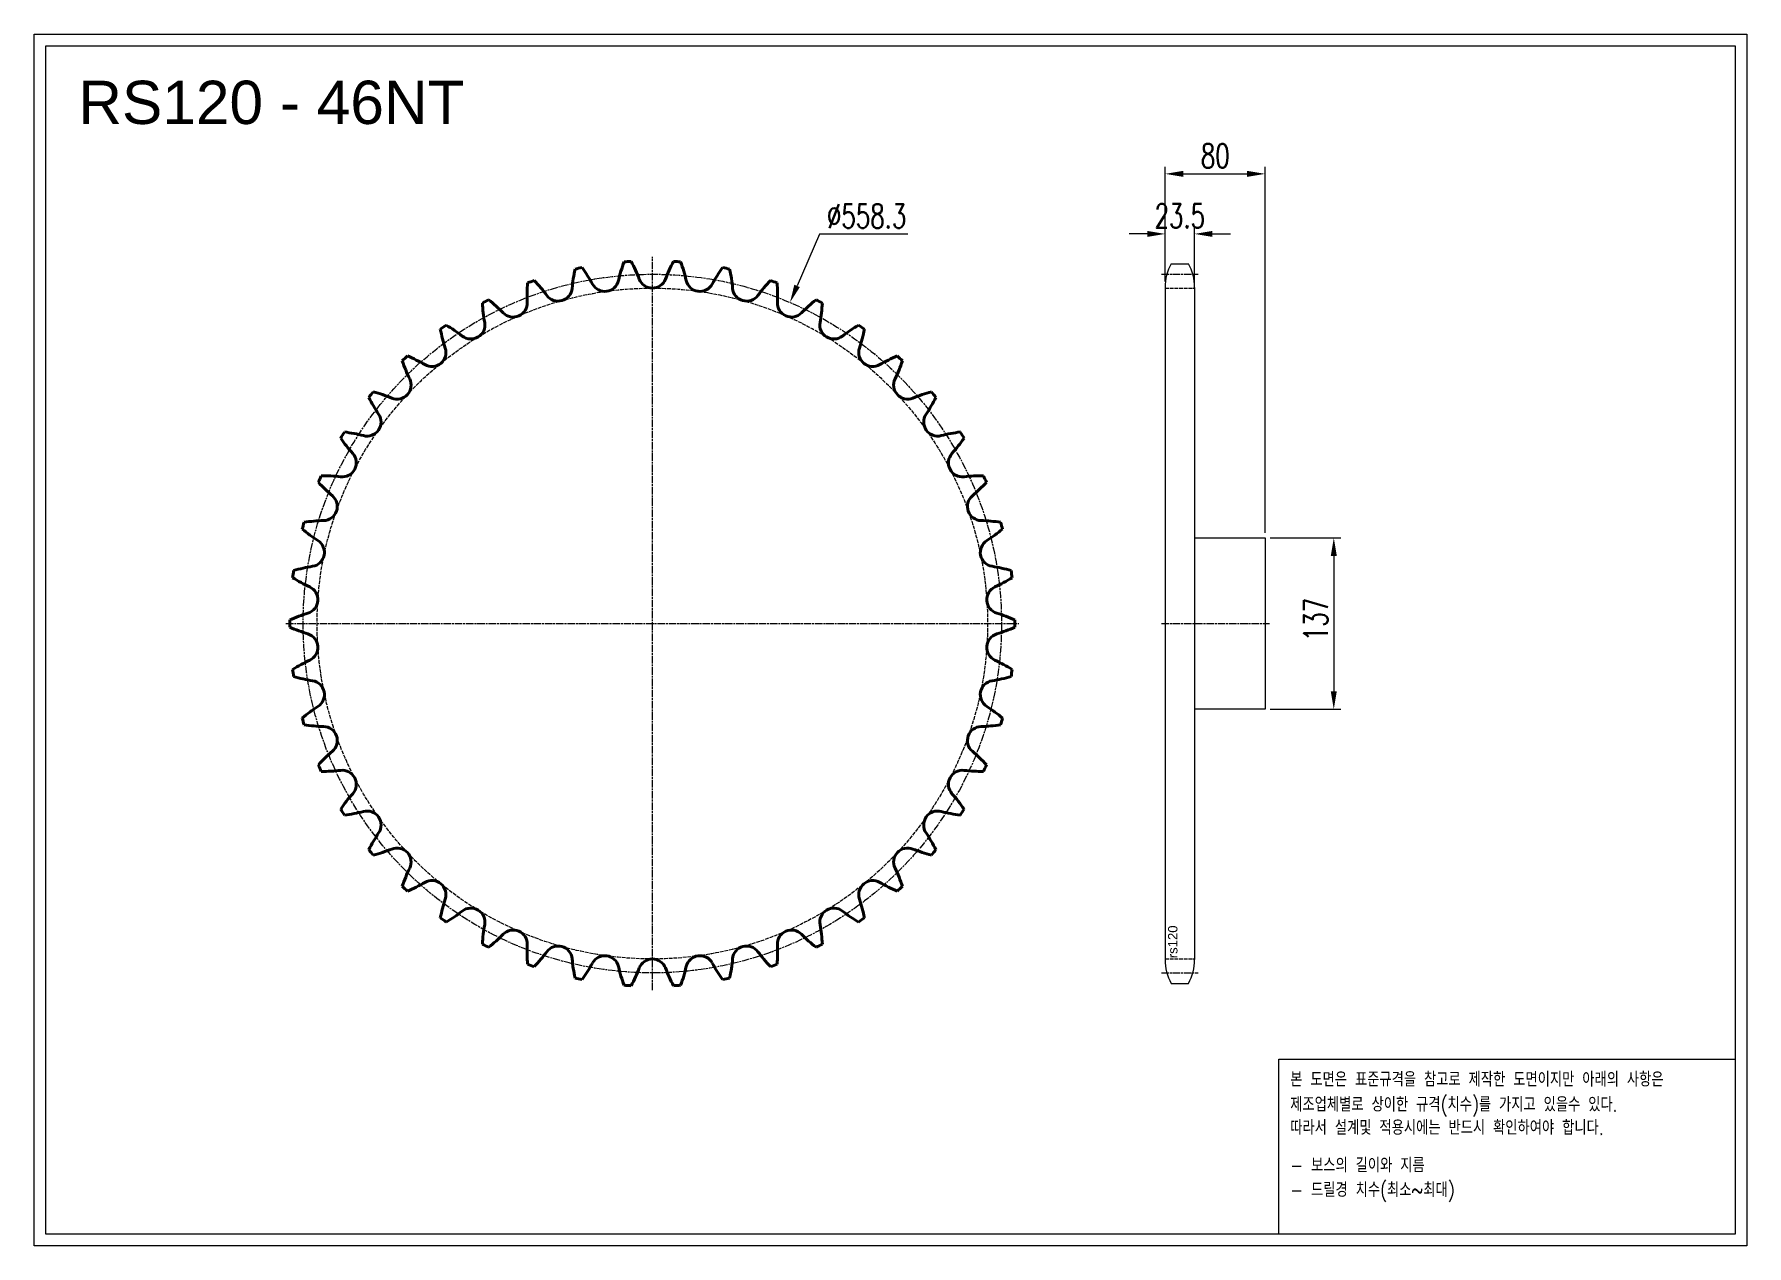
# Model space of a CAD drawing. Header units: millimetres. Extents: x -57826 to -56457, y 42126 to 43094.
import ezdxf

# ---------------------------------------------------------------- set-up
doc = ezdxf.new("R2010")
doc.units = ezdxf.units.MM
for name, pattern in [('AM_ISO02W050', [7.5, 6, -1.5]), ('AM_ISO02W050x2', [3.75, 3, -0.75]), ('AM_ISO08W050', [18, 12, -1.5, 3, -1.5]), ('AM_ISO08W050x2', [9, 6, -0.75, 1.5, -0.75])]:
    doc.linetypes.add(name, pattern=pattern)
for name, color, linetype, lineweight in [('AM_0N', 7, 'Continuous', 50), ('AM_3N', 6, 'AM_ISO02W050', 25), ('AM_7', 4, 'AM_ISO08W050', 25), ('AM_7N', 4, 'AM_ISO08W050', 25)]:
    doc.layers.add(name, color=color, linetype=linetype, lineweight=lineweight)
doc.layers.add('S-DIM', color=7, linetype='Continuous')
doc.styles.add('HAN', font='ROMANS.shx', dxfattribs={"width": 0.7, "bigfont": 'whgtxt.shx'})
doc.styles.add('HSG', font='SIMPLEX.shx', dxfattribs={"width": 0.7, "bigfont": 'HSG.shx'})
doc.styles.get("Standard").update_dxf_attribs({"font": 'arial.ttf'})
doc.dimstyles.new('APP32', dxfattribs={"dimscale": 8, "dimtxt": 2.4, "dimasz": 1.8, "dimexe": 0.7, "dimexo": 0.5, "dimgap": 0.6, "dimtad": 1, "dimtoh": 1, "dimdec": 1, "dimrnd": 0.01, "dimzin": 9, "dimdsep": 46, "dimtxsty": 'HSG', "dimcen": 0, "dimclrd": 1, "dimclre": 1, "dimclrt": 256, "dimazin": 2, "dimtp": 1, "dimtm": 1, "dimtfac": 0.5, "dimtdec": 1, "dimtofl": 0, "dimtmove": 0, "dimatfit": 3, "dimfxl": 0, "dimtvp": 1, "dimtolj": 2, "dimlwd": -1, "dimlwe": -1, "dimarcsym": 0})

# ---------------------------------------------------------------- blocks, each defined once
blk = doc.blocks.new('*D1')
at = {"layer": 'Defpoints', "color": 0, "transparency": 16777216}
for p in [(-57222.3, 42879.6), (-57442.4, 42366.5)]:
    blk.add_point(p, dxfattribs=at)
at = {"layer": 'S-DIM', "color": 1, "transparency": 16777216}
for p, q in [((-57198.8, 42934.3), (-57216.6, 42892.8)), ((-57128.1, 42934.3), (-57198.8, 42934.3))]:
    blk.add_line(p, q, dxfattribs=at)
blk.add_solid([(-57218.8, 42893.8), (-57214.4, 42891.9), (-57222.3, 42879.6)], dxfattribs=at)
at = {"layer": 'S-DIM', "transparency": 16777216, "insert": (-57161, 42948.7), "char_height": 19.2, "attachment_point": 5, "style": 'HSG'}
blk.add_mtext('\\A2;∅558.3', dxfattribs=at)
blk = doc.blocks.new('*D2')
at = {"layer": 'Defpoints', "color": 0, "transparency": 16777216}
for p in [(-56842.4, 42691.5), (-56842.4, 42554.5), (-56787.5, 42554.5)]:
    blk.add_point(p, dxfattribs=at)
at = {"layer": 'S-DIM', "color": 1, "transparency": 16777216}
for p, q in [((-56838.4, 42691.5), (-56781.9, 42691.5)), ((-56787.5, 42677.1), (-56787.5, 42568.9)), ((-56838.4, 42554.5), (-56781.9, 42554.5))]:
    blk.add_line(p, q, dxfattribs=at)
for points in [[(-56789.9, 42677.1), (-56785.1, 42677.1), (-56787.5, 42691.5)], [(-56789.9, 42568.9), (-56785.1, 42568.9), (-56787.5, 42554.5)]]:
    blk.add_solid(points, dxfattribs=at)
at = {"layer": 'S-DIM', "transparency": 16777216, "insert": (-56801.9, 42626.3), "char_height": 19.2, "attachment_point": 5, "rotation": 90, "style": 'HSG'}
blk.add_mtext('\\A2;137', dxfattribs=at)
blk = doc.blocks.new('*D3')
at = {"layer": 'Defpoints', "color": 0, "transparency": 16777216}
for p in [(-56898.9, 42934.4), (-56922.3, 42892.4), (-56898.9, 42891.1)]:
    blk.add_point(p, dxfattribs=at)
at = {"layer": 'S-DIM', "color": 1, "transparency": 16777216}
for p, q in [((-56922.3, 42896.4), (-56922.3, 42940)), ((-56898.9, 42895.1), (-56898.9, 42940)), ((-56936.7, 42934.4), (-56951.1, 42934.4)), ((-56884.5, 42934.4), (-56870.1, 42934.4))]:
    blk.add_line(p, q, dxfattribs=at)
for points in [[(-56936.7, 42936.8), (-56936.7, 42932), (-56922.3, 42934.4)], [(-56884.5, 42936.8), (-56884.5, 42932), (-56898.9, 42934.4)]]:
    blk.add_solid(points, dxfattribs=at)
at = {"layer": 'S-DIM', "transparency": 16777216, "insert": (-56910.6, 42948.8), "char_height": 19.2, "attachment_point": 5, "style": 'HSG'}
blk.add_mtext('\\A2;23.5', dxfattribs=at)
blk = doc.blocks.new('*D4')
at = {"layer": 'Defpoints', "color": 0, "transparency": 16777216}
for p in [(-56842.4, 42982.4), (-56922.3, 42892.4), (-56842.4, 42691.5)]:
    blk.add_point(p, dxfattribs=at)
at = {"layer": 'S-DIM', "color": 1, "transparency": 16777216}
for p, q in [((-56922.3, 42896.4), (-56922.3, 42988)), ((-56907.9, 42982.4), (-56856.8, 42982.4)), ((-56842.4, 42695.5), (-56842.4, 42988))]:
    blk.add_line(p, q, dxfattribs=at)
for points in [[(-56907.9, 42984.8), (-56907.9, 42980), (-56922.3, 42982.4)], [(-56856.8, 42984.8), (-56856.8, 42980), (-56842.4, 42982.4)]]:
    blk.add_solid(points, dxfattribs=at)
at = {"layer": 'S-DIM', "transparency": 16777216, "insert": (-56882.3, 42996.8), "char_height": 19.2, "attachment_point": 5, "style": 'HSG'}
blk.add_mtext('\\A2;80', dxfattribs=at)
blk = doc.blocks.new('notice1')
at = {"color": 4}
blk.add_lwpolyline([(-22142.12, 1735.9), (-22053.8, 1735.9), (-22053.8, 1702.07), (-22142.12, 1702.07)], close=True, dxfattribs=at)
at = {"color": 4, "style": 'HAN', "width": 0.8}
for s, p in [('본 도면은 표준규격을 참고로 제작한 도면이지만 아래의 사항은', (-22139.9, 1730.62)), ('제조업체별로 상이한 규격(치수)를 가지고 있을수 있다.', (-22139.9, 1725.78)), ('따라서 설계및 적용시에는 반드시 확인하여야 합니다.', (-22139.9, 1721.28)), ('- 보스의 길이와 지름', (-22139.9, 1714.03)), ('- 드릴경 치수(최소~최대)', (-22139.9, 1709.27))]:
    blk.add_text(s, height=2.7949, dxfattribs=at).set_placement(p)

msp = doc.modelspace()

# ---------------------------------------------------------------- linework, layer by layer
for p, q in [((-56917.62, 42910.61), (-56903.59, 42910.61)), ((-56922.35, 42891.61), (-56922.35, 42354.48)), ((-56898.85, 42891.61), (-56898.85, 42354.48)), ((-56898.85, 42691.54), (-56842.35, 42691.54)), ((-56842.35, 42691.54), (-56842.35, 42554.54)), ((-56842.35, 42554.54), (-56898.85, 42554.54)), ((-56917.62, 42335.48), (-56903.59, 42335.48))]:
    msp.add_line(p, q)
for points in [[(-57826.49, 43093.94), (-56457.35, 43093.94), (-56457.35, 42125.86), (-57826.49, 42125.86)], [(-57817.27, 43084.72), (-56466.57, 43084.72), (-56466.57, 42135.08), (-57817.27, 42135.08)]]:
    msp.add_lwpolyline(points, close=True)
for centre, start, end in [((-56881.85, 42891.61), 152.02179, 180), ((-56939.35, 42891.61), 0, 27.97821), ((-56881.85, 42354.48), 180, 207.97821), ((-56939.35, 42354.48), 332.02179, 0)]:
    msp.add_arc(centre, 40.5, start, end)
at = {"layer": 'AM_0N'}
for centre, radius, start, end in [((-57234.73, 42868.02), 128.04, 159.86648, 166.84783), ((-57332.32, 42623.04), 289.93, 93.34964, 94.47645), ((-57462.36, 42852.44), 128.04, 20.97826, 27.9596), ((-57202.28, 42852.44), 128.04, 152.0404, 159.02174), ((-57332.32, 42623.04), 289.93, 85.52355, 86.65036), ((-57429.91, 42868.02), 128.04, 13.15217, 20.13352), ((-57332.32, 42623.04), 289.93, 109.00181, 110.12862), ((-57519.43, 42808.85), 128.04, 36.63043, 43.61178), ((-57268.99, 42879.02), 128.04, 167.69257, 174.67391), ((-57332.32, 42623.04), 289.93, 101.17572, 102.30254), ((-57492.38, 42832.6), 128.04, 28.80435, 35.78569), ((-57370.34, 42899.7), 11.23, 208.80435, 346.84783), ((-57332.32, 42902.31), 11.23, 200.97826, 339.02174), ((-57294.29, 42899.7), 11.23, 193.15217, 331.19565), ((-57172.25, 42832.6), 128.04, 144.21431, 151.19565), ((-57332.32, 42623.04), 289.93, 77.69746, 78.82428), ((-57395.64, 42879.02), 128.04, 5.32609, 12.30743), ((-57145.21, 42808.85), 128.04, 136.38822, 143.36957), ((-57332.32, 42623.04), 289.93, 69.87138, 70.99819), ((-57332.32, 42623.04), 289.93, 116.8279, 117.95471), ((-57542.99, 42781.64), 128.04, 44.45652, 51.43786), ((-57304.44, 42885.26), 128.04, 175.51866, 182.5), ((-57407.66, 42891.95), 11.23, 216.63043, 354.67391), ((-57256.97, 42891.95), 11.23, 185.32609, 323.36957), ((-57360.2, 42885.26), 128.04, 357.5, 4.48134), ((-57121.65, 42781.64), 128.04, 128.56214, 135.54348), ((-57332.32, 42623.04), 289.93, 62.04529, 63.1721), ((-57340.4, 42886.61), 128.04, 183.34475, 190.32609), ((-57443.58, 42879.19), 11.23, 224.45652, 2.5), ((-57221.06, 42879.19), 11.23, 177.5, 315.54348), ((-57324.23, 42886.61), 128.04, 349.67391, 356.65525), ((-57332.32, 42623.04), 289.93, 124.65398, 125.7808), ((-57376.22, 42883.06), 128.04, 191.17083, 198.15217), ((-57562.62, 42751.48), 128.04, 52.28261, 59.26395), ((-57477.42, 42861.65), 11.23, 232.28261, 10.32609), ((-57187.22, 42861.65), 11.23, 169.67391, 307.71739), ((-57102.02, 42751.48), 128.04, 120.73605, 127.71739), ((-57332.32, 42623.04), 289.93, 54.2192, 55.34602), ((-57288.42, 42883.06), 128.04, 341.84783, 348.82917), ((-57508.56, 42839.67), 11.23, 240.1087, 18.15217), ((-57156.08, 42839.67), 11.23, 161.84783, 299.8913), ((-57332.32, 42623.04), 289.93, 132.48007, 133.60688), ((-57411.21, 42874.66), 128.04, 198.99692, 205.97826), ((-57577.96, 42718.93), 128.04, 60.1087, 67.09004), ((-57086.67, 42718.93), 128.04, 112.90996, 119.8913), ((-57253.42, 42874.66), 128.04, 334.02174, 341.00308), ((-57332.32, 42623.04), 289.93, 46.39312, 47.51993), ((-57536.41, 42813.65), 11.23, 247.93478, 25.97826), ((-57128.22, 42813.65), 11.23, 154.02174, 292.06522), ((-57332.32, 42623.04), 289.93, 140.30616, 141.43297), ((-57444.74, 42861.57), 128.04, 206.82301, 213.80435), ((-57588.73, 42684.58), 128.04, 67.93478, 74.91612), ((-57075.9, 42684.58), 128.04, 105.08388, 112.06522), ((-57219.89, 42861.57), 128.04, 326.19565, 333.17699), ((-57332.32, 42623.04), 289.93, 38.56703, 39.69384), ((-57560.47, 42784.09), 11.23, 255.76087, 33.80435), ((-57104.17, 42784.09), 11.23, 146.19565, 284.23913), ((-57332.32, 42623.04), 289.93, 148.13225, 149.25906), ((-57594.72, 42649.1), 128.04, 75.76087, 82.74221), ((-57069.91, 42649.1), 128.04, 97.25779, 104.23913), ((-57332.32, 42623.04), 289.93, 30.74094, 31.86775), ((-57580.27, 42751.52), 11.23, 263.58696, 41.63043), ((-57476.17, 42844.04), 128.04, 214.64909, 221.63043), ((-57084.36, 42751.52), 11.23, 138.36957, 276.41304), ((-57188.46, 42844.04), 128.04, 318.36957, 325.35091), ((-57332.32, 42623.04), 289.93, 155.95833, 157.08515), ((-57504.93, 42822.4), 128.04, 222.47518, 229.45652), ((-57595.83, 42613.12), 128.04, 83.58696, 90.5683), ((-57068.81, 42613.12), 128.04, 89.4317, 96.41304), ((-57159.71, 42822.4), 128.04, 310.54348, 317.52482), ((-57332.32, 42623.04), 289.93, 22.91485, 24.04167), ((-57595.46, 42716.56), 11.23, 271.41304, 49.45652), ((-57069.18, 42716.56), 11.23, 130.54348, 268.58696), ((-57332.32, 42623.04), 289.93, 163.78442, 164.91123), ((-57592.02, 42577.33), 128.04, 91.41304, 98.39439), ((-57072.61, 42577.33), 128.04, 81.60561, 88.58696), ((-57332.32, 42623.04), 289.93, 15.08877, 16.21558), ((-57530.46, 42797.04), 128.04, 230.30127, 237.28261), ((-57134.17, 42797.04), 128.04, 302.71739, 309.69873), ((-57605.74, 42679.86), 11.23, 279.23913, 57.28261), ((-57058.9, 42679.86), 11.23, 122.71739, 260.76087), ((-57332.32, 42623.04), 289.93, 171.61051, 172.73732), ((-57583.38, 42542.4), 128.04, 99.23913, 106.22047), ((-57081.26, 42542.4), 128.04, 73.77953, 80.76087), ((-57332.32, 42623.04), 289.93, 7.26268, 8.38949), ((-57552.31, 42768.43), 128.04, 238.12735, 245.1087), ((-57610.93, 42642.1), 11.23, 287.06522, 65.1087), ((-57053.71, 42642.1), 11.23, 114.8913, 252.93478), ((-57112.32, 42768.43), 128.04, 294.8913, 301.87265), ((-57332.32, 42623.04), 289.93, 179.43659, 180.56341), ((-57570.06, 42508.96), 128.04, 107.06522, 114.04656), ((-57094.58, 42508.96), 128.04, 65.95344, 72.93478), ((-57332.32, 42623.04), 289.93, 359.43659, 0.56341), ((-57570.06, 42737.12), 128.04, 245.95344, 252.93478), ((-57610.93, 42603.98), 11.23, 294.8913, 72.93478), ((-57053.71, 42603.98), 11.23, 107.06522, 245.1087), ((-57094.58, 42737.12), 128.04, 287.06522, 294.04656), ((-57552.31, 42477.65), 128.04, 114.8913, 121.87265), ((-57332.32, 42623.04), 289.93, 187.26268, 188.38949), ((-57583.38, 42703.69), 128.04, 253.77953, 260.76087), ((-57081.26, 42703.69), 128.04, 279.23913, 286.22047), ((-57112.32, 42477.65), 128.04, 58.12735, 65.1087), ((-57332.32, 42623.04), 289.93, 351.61051, 352.73732), ((-57605.74, 42566.22), 11.23, 302.71739, 80.76087), ((-57058.9, 42566.22), 11.23, 99.23913, 237.28261), ((-57530.46, 42449.05), 128.04, 122.71739, 129.69873), ((-57134.17, 42449.05), 128.04, 50.30127, 57.28261), ((-57332.32, 42623.04), 289.93, 195.08877, 196.21558), ((-57592.02, 42668.75), 128.04, 261.60561, 268.58696), ((-57595.46, 42529.52), 11.23, 310.54348, 88.58696), ((-57069.18, 42529.52), 11.23, 91.41304, 229.45652), ((-57072.61, 42668.75), 128.04, 271.41304, 278.39439), ((-57332.32, 42623.04), 289.93, 343.78442, 344.91123), ((-57504.93, 42423.69), 128.04, 130.54348, 137.52482), ((-57159.71, 42423.69), 128.04, 42.47518, 49.45652), ((-57332.32, 42623.04), 289.93, 202.91485, 204.04167), ((-57595.83, 42632.96), 128.04, 269.4317, 276.41304), ((-57580.27, 42494.56), 11.23, 318.36957, 96.41304), ((-57084.36, 42494.56), 11.23, 83.58696, 221.63043), ((-57068.81, 42632.96), 128.04, 263.58696, 270.5683), ((-57332.32, 42623.04), 289.93, 335.95833, 337.08515), ((-57476.17, 42402.04), 128.04, 138.36957, 145.35091), ((-57188.46, 42402.04), 128.04, 34.64909, 41.63043), ((-57332.32, 42623.04), 289.93, 210.74094, 211.86775), ((-57594.72, 42596.99), 128.04, 277.25779, 284.23913), ((-57560.47, 42462), 11.23, 326.19565, 104.23913), ((-57104.17, 42462), 11.23, 75.76087, 213.80435), ((-57069.91, 42596.99), 128.04, 255.76087, 262.74221), ((-57332.32, 42623.04), 289.93, 328.13225, 329.25906), ((-57444.74, 42384.51), 128.04, 146.19565, 153.17699), ((-57536.41, 42432.43), 11.23, 334.02174, 112.06522), ((-57128.22, 42432.43), 11.23, 67.93478, 205.97826), ((-57219.89, 42384.51), 128.04, 26.82301, 33.80435), ((-57332.32, 42623.04), 289.93, 218.56703, 219.69384), ((-57588.73, 42561.5), 128.04, 285.08388, 292.06522), ((-57075.9, 42561.5), 128.04, 247.93478, 254.91612), ((-57332.32, 42623.04), 289.93, 320.30616, 321.43297), ((-57411.21, 42371.43), 128.04, 154.02174, 161.00308), ((-57508.56, 42406.42), 11.23, 341.84783, 119.8913), ((-57156.08, 42406.42), 11.23, 60.1087, 198.15217), ((-57253.42, 42371.43), 128.04, 18.99692, 25.97826), ((-57332.32, 42623.04), 289.93, 226.39312, 227.51993), ((-57577.96, 42527.16), 128.04, 292.90996, 299.8913), ((-57376.22, 42363.03), 128.04, 161.84783, 168.82917), ((-57288.42, 42363.03), 128.04, 11.17083, 18.15217), ((-57086.67, 42527.16), 128.04, 240.1087, 247.09004), ((-57332.32, 42623.04), 289.93, 312.48007, 313.60688), ((-57562.62, 42494.6), 128.04, 300.73605, 307.71739), ((-57477.42, 42384.43), 11.23, 349.67391, 127.71739), ((-57187.22, 42384.43), 11.23, 52.28261, 190.32609), ((-57102.02, 42494.6), 128.04, 232.28261, 239.26395), ((-57332.32, 42623.04), 289.93, 234.2192, 235.34602), ((-57340.4, 42359.47), 128.04, 169.67391, 176.65525), ((-57443.58, 42366.9), 11.23, 357.5, 135.54348), ((-57221.06, 42366.9), 11.23, 44.45652, 182.5), ((-57324.23, 42359.47), 128.04, 3.34475, 10.32609), ((-57332.32, 42623.04), 289.93, 304.65398, 305.7808), ((-57332.32, 42623.04), 289.93, 242.04529, 243.1721), ((-57542.99, 42464.44), 128.04, 308.56214, 315.54348), ((-57304.44, 42360.82), 128.04, 177.5, 184.48134), ((-57407.66, 42354.14), 11.23, 5.32609, 143.36957), ((-57256.97, 42354.14), 11.23, 36.63043, 174.67391), ((-57360.2, 42360.82), 128.04, 355.51866, 2.5), ((-57121.65, 42464.44), 128.04, 224.45652, 231.43786), ((-57332.32, 42623.04), 289.93, 296.8279, 297.95471), ((-57332.32, 42623.04), 289.93, 249.87138, 250.99819), ((-57519.43, 42437.23), 128.04, 316.38822, 323.36957), ((-57268.99, 42367.06), 128.04, 185.32609, 192.30743), ((-57492.38, 42413.48), 128.04, 324.21431, 331.19565), ((-57370.34, 42346.38), 11.23, 13.15217, 151.19565), ((-57234.73, 42378.07), 128.04, 193.15217, 200.13352), ((-57462.36, 42393.64), 128.04, 332.0404, 339.02174), ((-57332.32, 42343.78), 11.23, 20.97826, 159.02174), ((-57202.28, 42393.64), 128.04, 200.97826, 207.9596), ((-57429.91, 42378.07), 128.04, 339.86648, 346.84783), ((-57294.29, 42346.38), 11.23, 28.80435, 166.84783), ((-57172.25, 42413.48), 128.04, 208.80435, 215.78569), ((-57395.64, 42367.06), 128.04, 347.69257, 354.67391), ((-57145.21, 42437.23), 128.04, 216.63043, 223.61178), ((-57332.32, 42623.04), 289.93, 289.00181, 290.12862), ((-57332.32, 42623.04), 289.93, 257.69746, 258.82428), ((-57332.32, 42623.04), 289.93, 281.17572, 282.30254), ((-57332.32, 42623.04), 289.93, 265.52355, 266.65036), ((-57332.32, 42623.04), 289.93, 273.34964, 274.47645)]:
    msp.add_arc(centre, radius, start, end, dxfattribs=at)
at = {"layer": 'AM_3N', "linetype": 'AM_ISO02W050x2'}
for p, q in [((-56922.35, 42891.08), (-56898.85, 42891.08)), ((-56922.35, 42355.01), (-56898.85, 42355.01))]:
    msp.add_line(p, q, dxfattribs=at)
msp.add_circle((-57332.32, 42623.04), 268.04, dxfattribs=at)
at = {"layer": 'AM_7', "linetype": 'AM_ISO08W050x2'}
for p, q in [((-56925.35, 42902.19), (-56895.85, 42902.19)), ((-56925.35, 42623.04), (-56838.92, 42623.04)), ((-56925.35, 42343.89), (-56895.85, 42343.89))]:
    msp.add_line(p, q, dxfattribs=at)
msp.add_circle((-57332.32, 42623.04), 279.15, dxfattribs=at)
at = {"layer": 'AM_7N', "linetype": 'AM_ISO08W050x2'}
for p, q in [((-57332.32, 42330.11), (-57332.32, 42915.97)), ((-57625.25, 42623.04), (-57039.39, 42623.04))]:
    msp.add_line(p, q, dxfattribs=at)

# ---------------------------------------------------------------- block references
at = {"xscale": 4.131952105881599, "yscale": 4.131952105881599, "zscale": 4.131952105881599}
msp.add_blockref('notice1', (34658.67, 35102.22), dxfattribs=at)

# ---------------------------------------------------------------- texts
msp.add_text('RS120 - 46NT', height=34.5744).set_placement((-57791.23, 43022.25))
msp.add_text('rs120', height=7.5, rotation=90).set_placement((-56912.51, 42355.59))

# ---------------------------------------------------------------- dimensions: what is measured, and where the dimension line sits
at = {"layer": 'S-DIM'}
dim = msp.add_linear_dim(base=(-56842.35, 42982.44), p1=(-56922.35, 42892.36), p2=(-56842.35, 42691.54), dimstyle='APP32', dxfattribs=at)
dim.commit()
dim.dimension.update_dxf_attribs({"geometry": '*D4', "text_midpoint": (-56882.35, 42996.84)})
dim = msp.add_diameter_dim_2p(p1=(-57442.37, 42366.5), p2=(-57222.26, 42879.58), dimstyle='APP32', dxfattribs=at)
dim.commit()
dim.dimension.update_dxf_attribs({"geometry": '*D1', "text_midpoint": (-57161.03, 42934.31), "dimtype": 131})
dim = msp.add_linear_dim(base=(-56898.85, 42934.44), p1=(-56922.35, 42892.36), p2=(-56898.85, 42891.08), dimstyle='APP32', dxfattribs=at)
dim.commit()
dim.dimension.update_dxf_attribs({"geometry": '*D3', "text_midpoint": (-56910.6, 42934.44), "dimtype": 128})
dim = msp.add_linear_dim(base=(-56787.5, 42554.54), p1=(-56842.35, 42691.54), p2=(-56842.35, 42554.54), angle=90, dimstyle='APP32', dxfattribs=at)
dim.commit()
dim.dimension.update_dxf_attribs({"geometry": '*D2', "text_midpoint": (-56787.5, 42626.26), "dimtype": 128})

doc.saveas('drawing.dxf')
